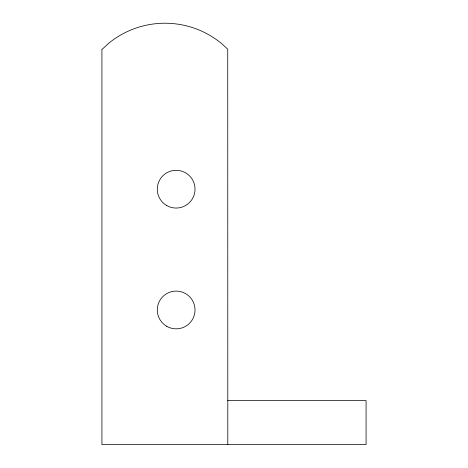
<?xml version="1.0" encoding="UTF-8"?>
<svg xmlns="http://www.w3.org/2000/svg" width="468" height="468" viewBox="0 0 468 468"><rect width="100%" height="100%" fill="white"/><g stroke="black" fill="none" stroke-linecap="round" stroke-linejoin="round"><path stroke-width="0.7" d="M227.74 400.561L366.081 400.561L366.081 444.6L101.919 444.6L101.919 49.158L102.369 49.158L108.243 43.641A88.978 88.978 0 0 1 221.668 43.641L227.74 49.158L227.805 444.6M166.719 326.313A18.872 18.872 0 0 0 195.027 309.968A18.872 18.872 0 0 0 166.719 293.629A18.872 18.872 0 0 0 166.719 326.313M166.719 205.528A18.872 18.872 0 0 0 195.027 189.183A18.872 18.872 0 0 0 166.719 172.838A18.872 18.872 0 0 0 166.719 205.528"/></g></svg>
